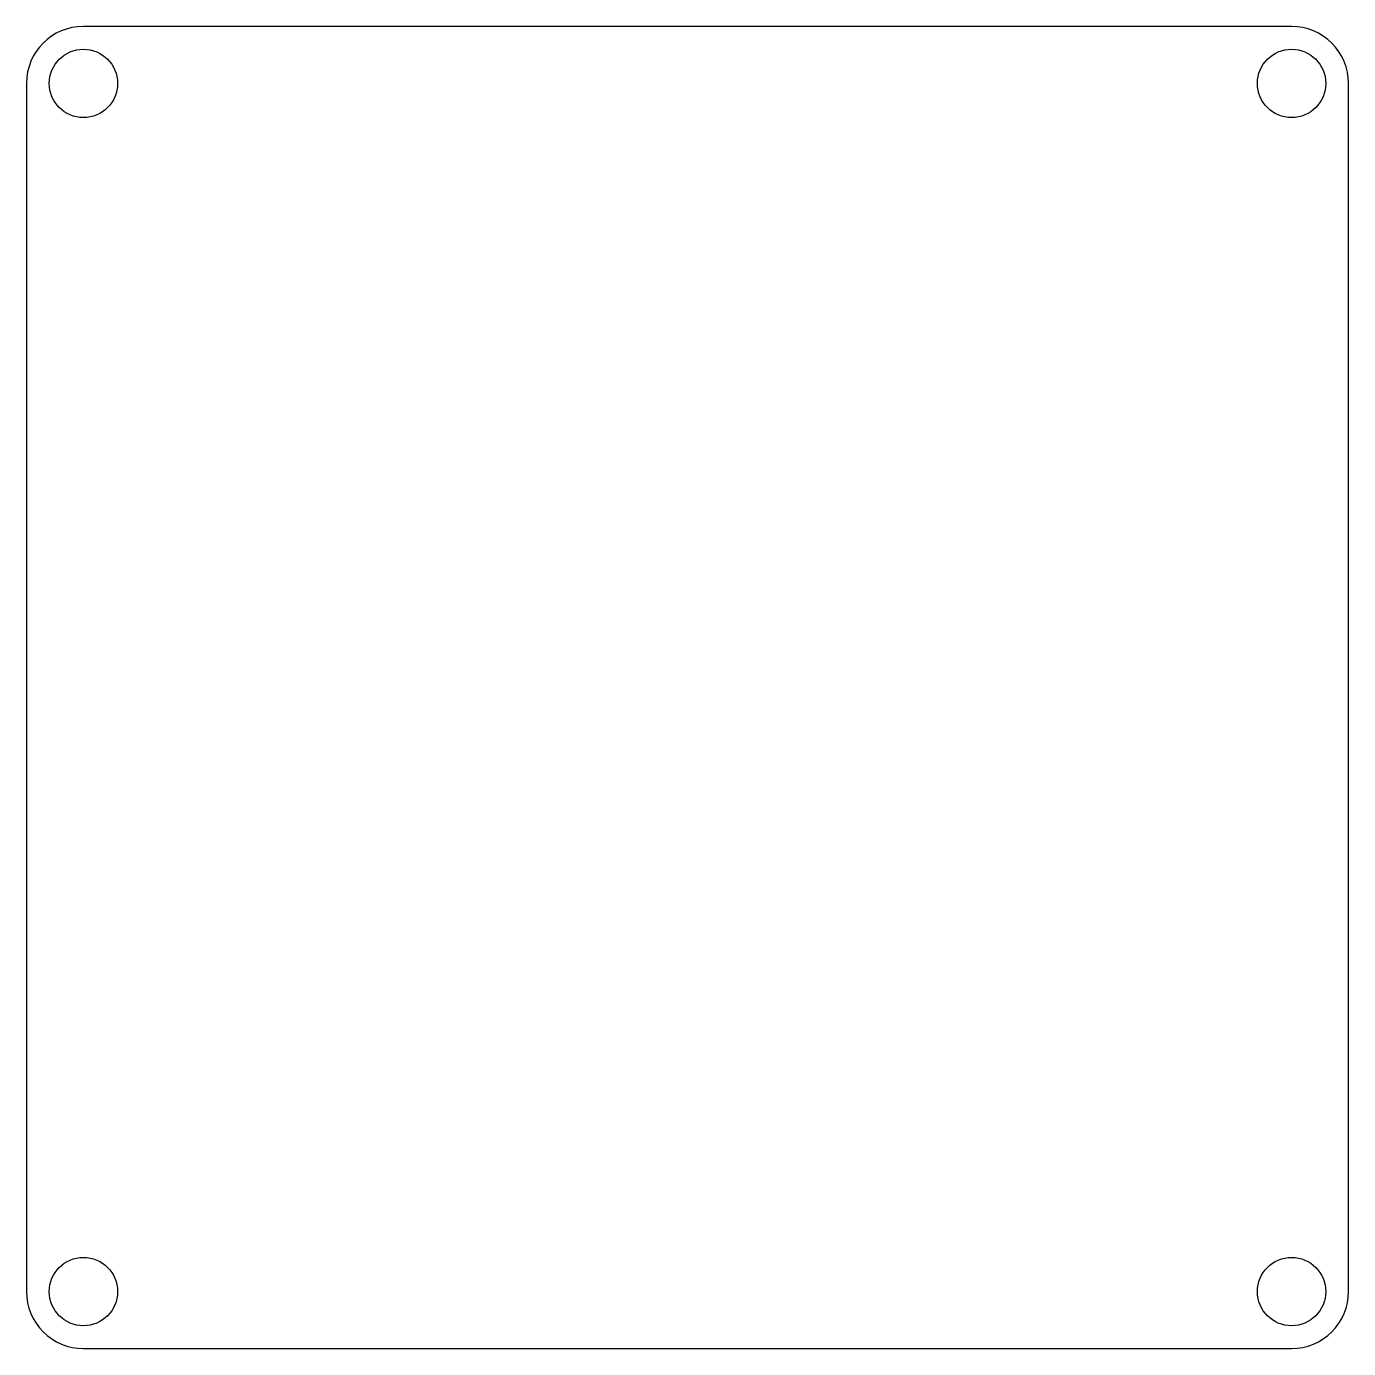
# Model space of a CAD drawing. Header units: millimetres. Extents: x 6 to 64, y -64 to -6.
import ezdxf

# ---------------------------------------------------------------- set-up
doc = ezdxf.new("R2010")
doc.units = ezdxf.units.MM
doc.layers.get('0').update_dxf_attribs({"linetype": 'CONTINUOUS'})

msp = doc.modelspace()

# ---------------------------------------------------------------- linework, layer by layer
msp.add_lwpolyline([(6, -61.5, 0.414214), (8.5, -64), (61.5, -64, 0.414214), (64, -61.5), (64, -8.5, 0.414214), (61.5, -6), (8.5, -6, 0.414213), (6, -8.5)], format="xyb", close=True)
for centre in [(8.5, -8.5), (61.5, -8.5), (8.5, -61.5), (61.5, -61.5)]:
    msp.add_circle(centre, 1.5)

doc.saveas('drawing.dxf')
